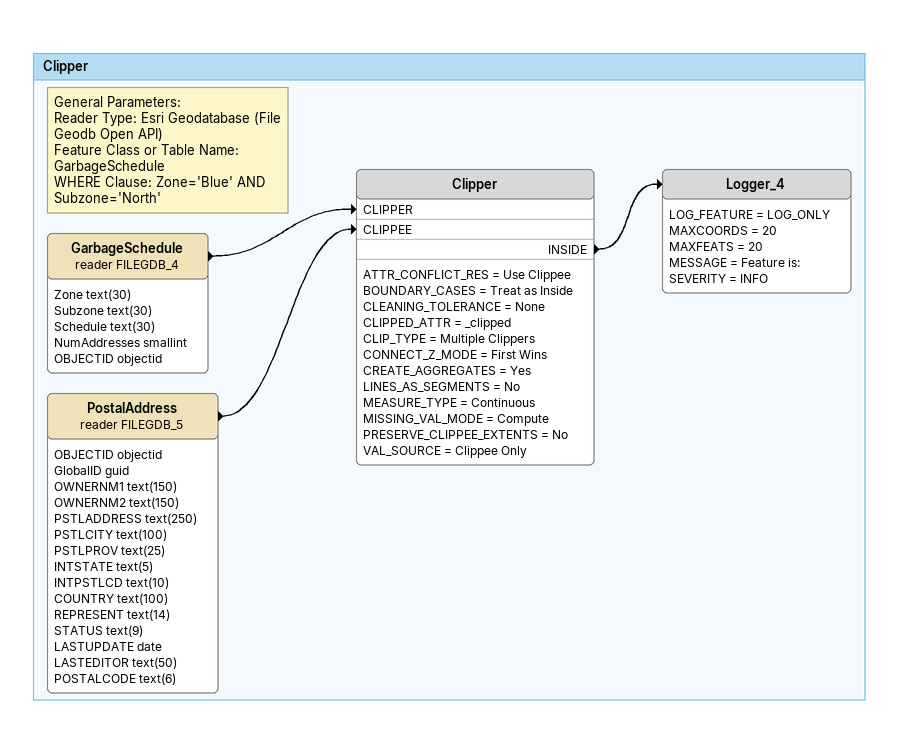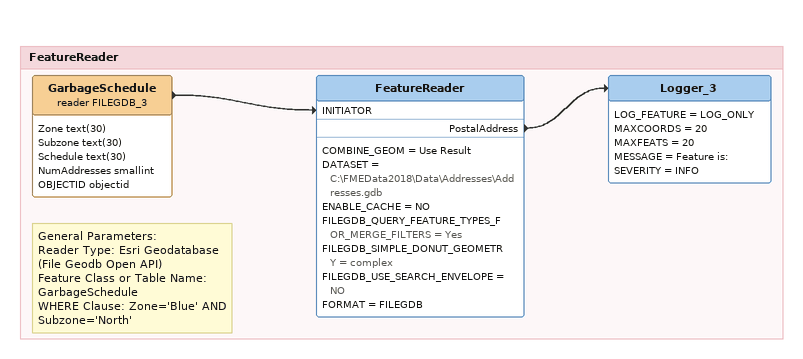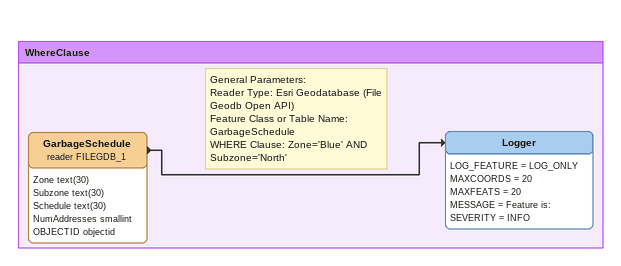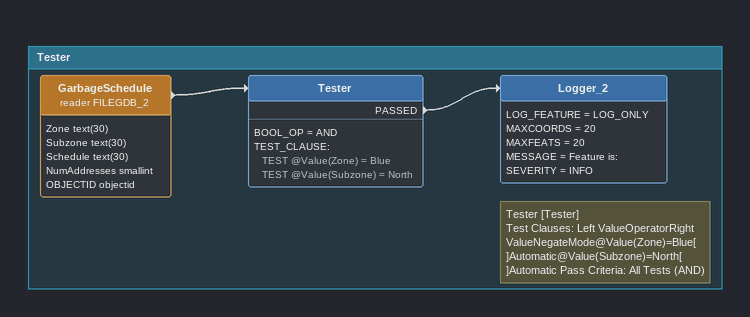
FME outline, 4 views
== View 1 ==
Bookmark: Clipper
Note: General Parameters: / Reader Type: Esri Geodatabase (File Geodb Open API) / Feature Class or Table Name: GarbageSchedule / WHERE Clause: Zone='Blue' AND Subzone='North'
GarbageSchedule (reader FILEGDB_4)
    attributes: Zone text(30), Subzone text(30), Schedule text(30), NumAddresses smallint, OBJECTID objectid
    -> Clipper [CLIPPER]
PostalAddress (reader FILEGDB_5)
    attributes: OBJECTID objectid, GlobalID guid, OWNERNM1 text(150), OWNERNM2 text(150), PSTLADDRESS text(250), PSTLCITY text(100), PSTLPROV text(25), INTSTATE text(5), INTPSTLCD text(10), COUNTRY text(100), REPRESENT text(14), STATUS text(9), LASTUPDATE date, LASTEDITOR text(50), POSTALCODE text(6)
    -> Clipper [CLIPPEE]
Clipper
    ATTR_CONFLICT_RES = Use Clippee
    BOUNDARY_CASES = Treat as Inside
    CLEANING_TOLERANCE = None
    CLIPPED_ATTR = _clipped
    CLIP_TYPE = Multiple Clippers
    CONNECT_Z_MODE = First Wins
    CREATE_AGGREGATES = Yes
    LINES_AS_SEGMENTS = No
    MEASURE_TYPE = Continuous
    MISSING_VAL_MODE = Compute
    PRESERVE_CLIPPEE_EXTENTS = No
    VAL_SOURCE = Clippee Only
    INSIDE -> Logger_4
Logger_4
    LOG_FEATURE = LOG_ONLY
    MAXCOORDS = 20
    MAXFEATS = 20
    MESSAGE = Feature is:
    SEVERITY = INFO

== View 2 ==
Bookmark: FeatureReader
Note: General Parameters: / Reader Type: Esri Geodatabase (File Geodb Open API) / Feature Class or Table Name: GarbageSchedule / WHERE Clause: Zone='Blue' AND Subzone='North'
GarbageSchedule (reader FILEGDB_3)
    attributes: Zone text(30), Subzone text(30), Schedule text(30), NumAddresses smallint, OBJECTID objectid
    -> FeatureReader [INITIATOR]
FeatureReader
    COMBINE_GEOM = Use Result
    DATASET = C:\FMEData2018\Data\Addresses\Addresses.gdb
    ENABLE_CACHE = NO
    FILEGDB_QUERY_FEATURE_TYPES_FOR_MERGE_FILTERS = Yes
    FILEGDB_SIMPLE_DONUT_GEOMETRY = complex
    FILEGDB_USE_SEARCH_ENVELOPE = NO
    FORMAT = FILEGDB
    PostalAddress -> Logger_3
Logger_3
    LOG_FEATURE = LOG_ONLY
    MAXCOORDS = 20
    MAXFEATS = 20
    MESSAGE = Feature is:
    SEVERITY = INFO

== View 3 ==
Bookmark: WhereClause
Note: General Parameters: / Reader Type: Esri Geodatabase (File Geodb Open API) / Feature Class or Table Name: GarbageSchedule / WHERE Clause: Zone='Blue' AND Subzone='North'
GarbageSchedule (reader FILEGDB_1)
    attributes: Zone text(30), Subzone text(30), Schedule text(30), NumAddresses smallint, OBJECTID objectid
    -> Logger
Logger
    LOG_FEATURE = LOG_ONLY
    MAXCOORDS = 20
    MAXFEATS = 20
    MESSAGE = Feature is:
    SEVERITY = INFO

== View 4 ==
Bookmark: Tester
GarbageSchedule (reader FILEGDB_2)
    attributes: Zone text(30), Subzone text(30), Schedule text(30), NumAddresses smallint, OBJECTID objectid
    -> Tester
Note: Tester [Tester] / Test Clauses: Left ValueOperatorRight ValueNegateMode@Value(Zone)=Blue[ ]Automatic@Value(Subzone)=North[ ]Automatic Pass Criteria: All Tests (AND)
Tester
    BOOL_OP = AND
    TEST_CLAUSE:
      TEST @Value(Zone) = Blue
      TEST @Value(Subzone) = North
    PASSED -> Logger_2
Logger_2
    LOG_FEATURE = LOG_ONLY
    MAXCOORDS = 20
    MAXFEATS = 20
    MESSAGE = Feature is:
    SEVERITY = INFO
